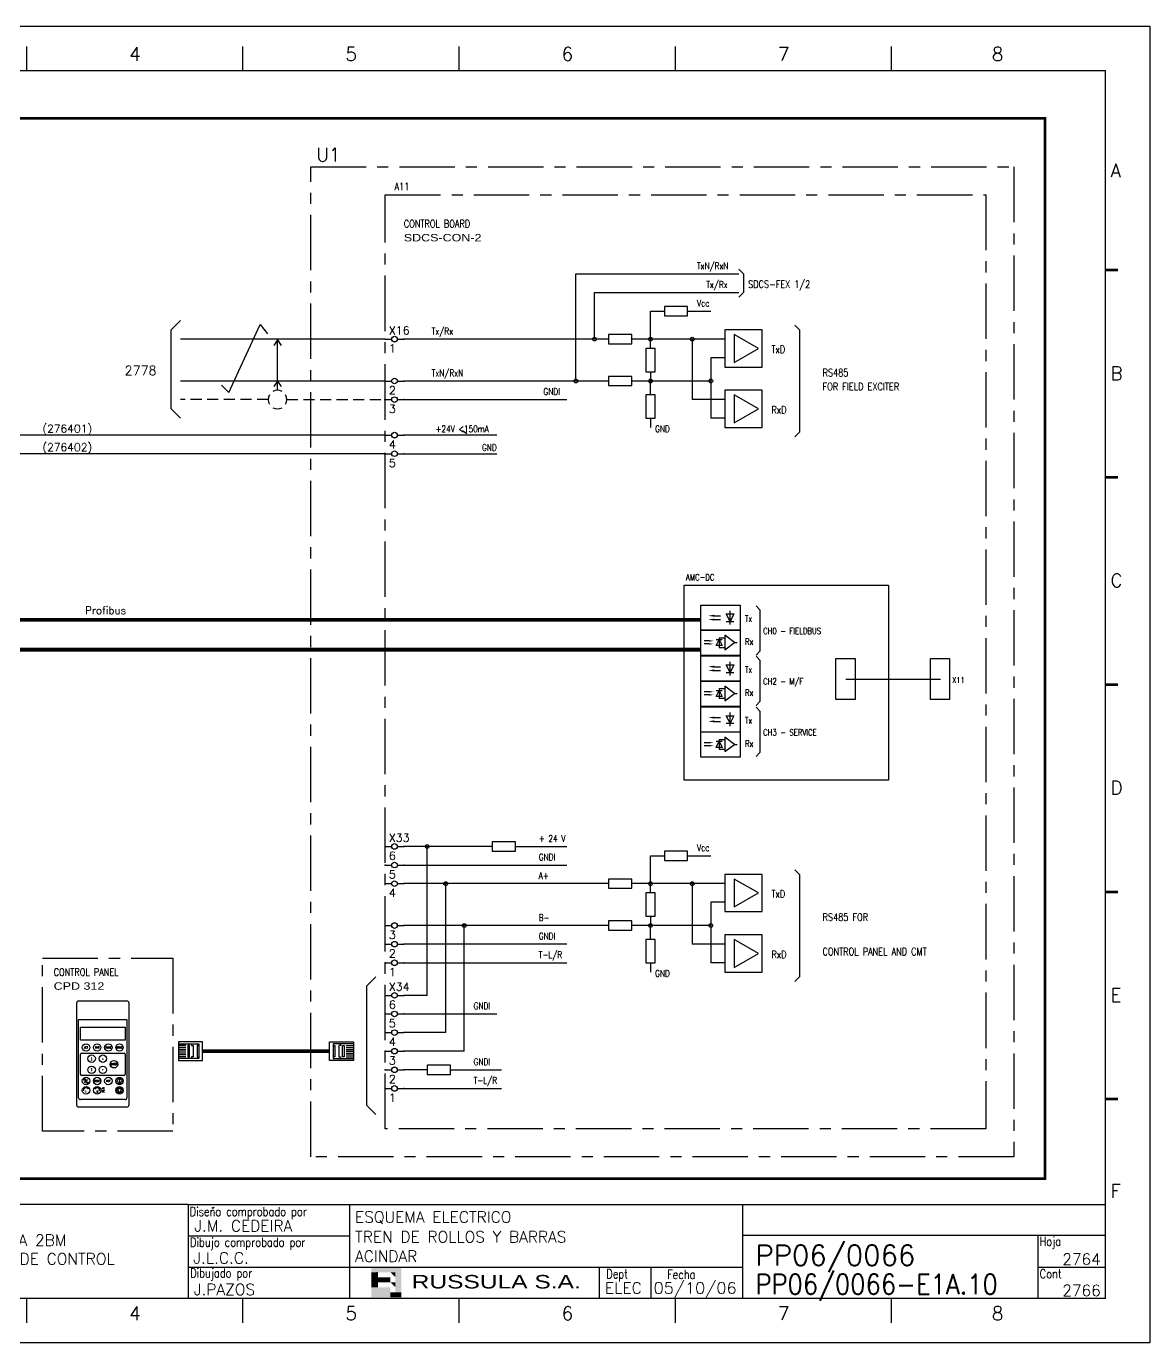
# Model space of a CAD drawing. Extents: x -25 to 1044, y -25744 to 292.
# Drawn here: x 704.6 to 958.1, y -21789.3 to -21492.3 of the extents above; entities that cross this region are included whole.
import ezdxf
from ezdxf.enums import TextEntityAlignment as Align

# ---------------------------------------------------------------- set-up
doc = ezdxf.new("R2010")
doc.units = 0
doc.header["$LTSCALE"] = 10
doc.header["$MEASUREMENT"] = 0
for name, pattern in [('CENTER', [2, 1.25, -0.25, 0.25, -0.25]), ('DASHDOT', [1, 0.5, -0.25, 0, -0.25]), ('HIDDEN', [0.375, 0.25, -0.125])]:
    doc.linetypes.add(name, pattern=pattern)
doc.layers.get('0').update_dxf_attribs({"linetype": 'CONTINUOUS'})
for name, color, linetype in [('1', 7, 'CONTINUOUS'), ('10', 5, 'CONTINUOUS'), ('102', 7, 'CONTINUOUS'), ('2', 7, 'CONTINUOUS'), ('25', 3, 'CONTINUOUS'), ('25PK', 4, 'CENTER'), ('35', 2, 'CONTINUOUS'), ('8', 1, 'CONTINUOUS'), ('9', 6, 'CONTINUOUS'), ('DIBUJO', 7, 'CONTINUOUS'), ('NODE', 7, 'CONTINUOUS')]:
    doc.layers.add(name, color=color, linetype=linetype)
doc.styles.add('ABBSTYLE', font='ROMANS.SHX', dxfattribs={"width": 0.8})
doc.styles.add('HELV', font='HELVBLD.SHX', dxfattribs={"width": 1.2})
doc.styles.add('HELVETICA', font='HELV.SHX')
doc.styles.add('LABEL', font='SIMPLEX', dxfattribs={"width": 0.8, "height": 4})
doc.styles.add('ROMANS', font='romans')
doc.styles.get("Standard").update_dxf_attribs({"font": 'simplex'})

# ---------------------------------------------------------------- blocks, each defined once
blk = doc.blocks.new('ACAD0257')
at = {"layer": '2'}
for p, q in [((215, 132), (215, 159.5)), ((215.5, 160), (228.5, 160)), ((229, 159.5), (229, 132)), ((215.5, 155), (228.5, 155)), ((215.5, 134), (215.5, 155)), ((216, 153), (228, 153)), ((216, 149.5), (216, 153)), ((228, 153), (228, 149.5)), ((228.5, 155), (228.5, 134)), ((228, 149.5), (216, 149.5)), ((216, 140.3), (216, 145.7)), ((216.3, 146), (227.7, 146)), ((228, 145.7), (228, 140.3)), ((227.7, 140), (216.3, 140)), ((217.8481351728414, 138.7939270103938), (216.9934306319097, 138.1294219295075)), ((226.5, 139.25), (225.75, 138.5)), ((225.75, 138.5), (226.5, 137.75)), ((227.25, 138.5), (226.5, 139.25)), ((226.5, 139), (226.5, 138)), ((226.5, 137.75), (227.25, 138.5)), ((225.8796362901317, 136.4071345249903), (226.5, 135.25)), ((227.1142087806116, 136.4071345249903), (225.8796362901317, 136.4071345249903)), ((226.5, 135.25), (227.1142087806116, 136.4071345249903)), ((228.5, 131.5), (215.5, 131.5)), ((228, 133.5), (216, 133.5))]:
    blk.add_line(p, q, dxfattribs=at)
for centre, radius in [((217.5, 147.5), 1), ((220.5, 147.5), 1), ((223.5, 147.5), 1), ((226.5, 147.5), 1), ((219, 144.5), 1), ((222, 144.5), 1), ((219, 141.5), 1), ((222, 141.5), 1), ((225, 143), 1), ((217.5, 138.5), 1), ((220.5, 138.5), 1), ((223.5, 138.5), 1), ((226.5, 138.5), 1), ((217.5, 136), 1), ((220.5, 136), 1), ((226.5, 136), 1), ((226.5, 136), 0.75)]:
    blk.add_circle(centre, radius, dxfattribs=at)
for centre, radius, start, end in [((215.5, 159.5), 0.5, 90, 180), ((228.5, 159.5), 0.5, 0, 90), ((216.3, 145.7), 0.3, 90, 180), ((227.7, 145.7), 0.3, 0, 90), ((216.3, 140.3), 0.3, 180, 270), ((227.7, 140.3), 0.3, 270, 0), ((217.5, 136), 0.6637186160513493, 25.19740898008553, 188.5605633170787), ((220.5, 136), 0.6637186160513493, 351.4394366829213, 154.8025910199183), ((215.5, 132), 0.5, 180, 270), ((216, 134), 0.5, 180, 270), ((228, 134), 0.5, 270, 0), ((228.5, 132), 0.5, 270, 0)]:
    blk.add_arc(centre, radius, start, end, dxfattribs=at)
for points in [[(218.75, 144.5), (219.25, 144.5), (219, 145)], [(218.75, 144), (219.25, 144), (219, 144.5)], [(218.75, 142), (219.25, 142), (219, 141.5)], [(218.75, 141.5), (219.25, 141.5), (219, 141)], [(221.75, 144.25), (222.25, 144.25), (222, 144.75)], [(221.75, 141.75), (222.25, 141.75), (222, 141.25)], [(218.09995874996, 136.2829321967632), (217.7477515216906, 136.4922686849768), (217.8674194223316, 136.6798568098615), (217.8687793788416, 136.6798568098615)], [(219.90004125004, 136.2829321967632), (220.2522484783094, 136.4922686849768), (220.1325805776684, 136.6798568098615), (220.1312206211584, 136.6798568098615)]]:
    blk.add_solid(points, dxfattribs=at)
at = {"layer": '2', "style": 'ROMANS', "width": 0.8}
for s, p in [('ACT', (217.5, 147.5)), ('PAR', (220.5, 147.5)), ('FUNC', (223.5, 147.5)), ('DRIVE', (226.5, 147.5)), ('ENTER', (225, 143)), ('RESET', (220.5, 138.5)), ('REF', (223.5, 138.5))]:
    blk.add_text(s, height=0.5, dxfattribs=at).set_placement(p, align=Align.MIDDLE)
for s, height, p in [('LOC', 0.3200000000000001, (216.8072958660545, 138.7277477816382)), ('REM', 0.3200000000000001, (217.3727561871242, 137.9260033188665)), ('I', 0.5, (217.4004331881744, 135.3764735608475)), ('0', 0.5, (220.3308449754872, 135.3629128811035)), ('AC', 0.5, (221.7417849646071, 136.2715211537371)), ('DC', 0.5, (221.7553514407412, 135.4849644769771))]:
    blk.add_text(s, height=height, dxfattribs=at).set_placement(p)
blk = doc.blocks.new('NOD', base_point=(237.5, 170))
at = {"layer": 'NODE'}
blk.add_point((237.5, 170), dxfattribs=at)
blk = doc.blocks.new('$$PLL21C')
for p, q in [((-2.5, 0), (-0.75, 0)), ((0.75, 0), (2.5, 0))]:
    blk.add_line(p, q)
at = {"layer": '2'}
blk.add_circle((0, 0), 0.75, dxfattribs=at)
for p in [(-2.5, 0), (2.5, 0)]:
    blk.add_blockref('NOD', p, dxfattribs=at)
at = {"layer": '8'}
blk.add_attdef('*A', (-1.5, -3.574999999999989), '', height=2.15, dxfattribs=at)
at = {"layer": '9'}
blk.add_attdef('ID', (-1.5, 1.25), '', height=2.15, dxfattribs=at)
blk = doc.blocks.new('AMP')
at = {"layer": '35'}
for p, q in [((0, 5), (0, -5)), ((10, 5), (0, 5)), ((10, -5), (10, 5)), ((0, -5), (10, -5))]:
    blk.add_line(p, q, dxfattribs=at)
blk.add_lwpolyline([(7.5, -3.75), (7.5, 3.75), (1.00480947161671, 0)], close=True, dxfattribs=at)
blk = doc.blocks.new('$030107')
at = {"layer": '102'}
for centre, start, end in [((0, 0), 150.0000000000002, 209.9999999999999), ((0, 0), 60.00000000000018, 119.9999999999999), ((0, 0), 330.0000000000002, 29.99999999999989), ((0, -2.842170943040401e-14), 240.0000000000001, 299.9999999999998)]:
    blk.add_arc(centre, 2.500000000000008, start, end, dxfattribs=at)
blk = doc.blocks.new('newcajec')
at = {"layer": '1'}
for p, q in [((179.4, 20.84999999999999), (0.1303441721052074, 20.84999999999999)), ((7, 20.84999999999999), (7, 0)), ((71, 20.84999999999999), (71, 0)), ((84, 20.84999999999999), (84, 0.08964143426294768)), ((99, 20.84999999999999), (99, 0)), ((215.2, 20.79999999999999), (215.2, 0)), ((184.6434108527132, 20.17582254554676), (184.806079472624, 20.01315011347727)), ((184.806079472624, 20.01315011347727), (185.1814685954953, 20.25090212957883)), ((10.6, 16.64), (0, 16.64)), ((10.6, 16.64), (99.00000000000001, 16.64)), ((10.6, 12.48), (0, 12.48)), ((10.6, 12.48), (99.00000000000001, 12.48)), ((179.4, 13.86666666), (215.2, 13.86666666)), ((368, 14.06084184883153), (368, 0)), ((10.6, 8.32), (0, 8.32)), ((10.6, 8.32), (99.00000000000001, 8.32)), ((179.4, 6.93333333), (267.6330803594942, 6.93333333)), ((267.6330803594942, 6.93333333), (302.5, 6.93333333)), ((270.6330803594942, 6.908826233307309), (270.6330803594942, 0)), ((282.0665401797471, 6.93333333), (282.0665401797471, 0)), ((368, 6.93333333), (383, 6.93333333)), ((10.6, 4.16), (0, 4.16)), ((10.6, 4.16), (99.00000000000001, 4.16))]:
    blk.add_line(p, q, dxfattribs=at)
for points in [[(47.50000000000003, 272.5, 0.3, 0.3, 0), (47.50000000000003, 277.9125820568927, 0.3, 0.3, 0)], [(95.50000000000003, 272.5, 0.3, 0.3, 0), (95.50000000000003, 277.9125820568927, 0.3, 0.3, 0)], [(143.5000000000001, 272.5, 0.3, 0.3, 0), (143.5000000000001, 277.9125820568927, 0.3, 0.3, 0)], [(191.5000000000001, 272.5, 0.3, 0.3, 0), (191.5000000000001, 277.9125820568927, 0.3, 0.3, 0)], [(239.5000000000001, 272.5, 0.3, 0.3, 0), (239.5000000000001, 277.9125820568927, 0.3, 0.3, 0)], [(287.5000000000001, 272.5, 0.3, 0.3, 0), (287.5000000000001, 277.9125820568927, 0.3, 0.3, 0)], [(335.5000000000001, 272.5, 0.3, 0.3, 0), (335.5000000000001, 277.9125820568927, 0.3, 0.3, 0)], [(-2.989059080962793, 228.2254404700672, 0.6, 0.6, 0), (-0.1817779831361044, 228.2254404700672, 0.6, 0.6, 0)], [(383.0109409190372, 228.2254404700672, 0.6, 0.6, 0), (385.8182220168639, 228.2254404700672, 0.6, 0.6, 0)], [(-2.989059080962793, 182.2254404700672, 0.6, 0.6, 0), (-0.1817779831361044, 182.2254404700672, 0.6, 0.6, 0)], [(383.0109409190372, 182.2254404700672, 0.6, 0.6, 0), (385.8182220168639, 182.2254404700672, 0.6, 0.6, 0)], [(-2.989059080962793, 136.2254404700672, 0.6, 0.6, 0), (-0.1817779831361044, 136.2254404700672, 0.6, 0.6, 0)], [(383.0109409190372, 136.2254404700672, 0.6, 0.6, 0), (385.8182220168639, 136.2254404700672, 0.6, 0.6, 0)], [(-2.989059080962793, 90.2254404700672, 0.6, 0.6, 0), (-0.1817779831361044, 90.2254404700672, 0.6, 0.6, 0)], [(383.0109409190372, 90.2254404700672, 0.6, 0.6, 0), (385.8182220168639, 90.2254404700672, 0.6, 0.6, 0)], [(-2.989059080962793, 44.22544047006719, 0.6, 0.6, 0), (-0.1817779831361044, 44.22544047006719, 0.6, 0.6, 0)], [(383.0109409190372, 44.22544047006719, 0.6, 0.6, 0), (385.8182220168639, 44.22544047006719, 0.6, 0.6, 0)], [(383, 20.79999999999999, 0.3, 0.3, 0), (179.4, 20.79999999999999, 0.3, 0.3, 0), (179.4, 0, 0.3, 0.3, 0)], [(302.5, 20.79999999999999, 0.3, 0.3, 0), (302.5, 0, 0.3, 0.3, 0)], [(302.5, 14, 0.3, 0.3, 0), (383, 14, 0.3, 0.3, 0)], [(47.50000000000004, -5.50000000000002, 0.3, 0.3, 0), (47.50000000000004, -0.08741794310727435, 0.3, 0.3, 0)], [(95.50000000000003, -5.50000000000002, 0.3, 0.3, 0), (95.50000000000003, -0.08741794310727435, 0.3, 0.3, 0)], [(143.5000000000001, -5.50000000000002, 0.3, 0.3, 0), (143.5000000000001, -0.08741794310727435, 0.3, 0.3, 0)], [(191.5000000000001, -5.50000000000002, 0.3, 0.3, 0), (191.5000000000001, -0.08741794310727435, 0.3, 0.3, 0)], [(239.5000000000001, -5.50000000000002, 0.3, 0.3, 0), (239.5000000000001, -0.08741794310727435, 0.3, 0.3, 0)], [(287.5000000000001, -5.50000000000002, 0.3, 0.3, 0), (287.5000000000001, -0.08741794310727435, 0.3, 0.3, 0)], [(335.5000000000001, -5.50000000000002, 0.3, 0.3, 0), (335.5000000000001, -0.08741794310727435, 0.3, 0.3, 0)]]:
    blk.add_lwpolyline(points, format="xyseb", dxfattribs=at)
at = {"layer": '1', "const_width": 0.3}
blk.add_lwpolyline([(0, 0), (0, 272.5), (383, 272.5), (383, 0)], close=True, dxfattribs=at)
at = {"layer": '2', "color": 14}
for p, q in [((221.418090625, 4.694274193107214), (221.418090625, 5.808488255607214)), ((221.418090625, 2.465846068107213), (221.418090625, 3.580060130607212))]:
    blk.add_line(p, q, dxfattribs=at)
for points in [[(220.05064609375, 5.808488255607214), (220.05064609375, 6.922702318107211), (226.73593046875, 5.808488255607214), (226.73593046875, 6.922702318107211)], [(221.418090625, 2.465846068107213), (220.05064609375, 2.465846068107213), (221.418090625, 5.808488255607214), (220.05064609375, 5.808488255607214)], [(221.418090625, 4.694274193107214), (224.254271875, 4.694274193107214), (221.418090625, 3.580060130607212), (224.254271875, 3.580060130607212)], [(224.254271875, 5.808488255607214), (225.3684859375, 5.808488255607214), (225.3684859375, 4.694274193107214)], [(224.254271875, 3.580060130607212), (225.3684859375, 3.580060130607212), (225.3684859375, 2.465846068107213)], [(225.3684859375, 5.808488255607214), (226.73593046875, 5.808488255607214), (225.3684859375, 1.351632005607213), (226.73593046875, 1.351632005607213)], [(224.254271875, 0.2374179431072125), (224.254271875, 2.465846068107213), (220.05064609375, 0.2374179431072125), (220.05064609375, 2.465846068107213)], [(226.73593046875, 1.351632005607213), (226.73593046875, 0.2374179431072125), (224.254271875, 1.351632005607213), (224.254271875, 0.2374179431072125)]]:
    blk.add_solid(points, dxfattribs=at)
at = {"layer": '1', "style": 'ROMANS'}
for s, p in [('1', (22.29321663019694, 274.6822757111598)), ('2', (70.29321663019694, 274.6822757111598)), ('3', (118.2932166301969, 274.6822757111598)), ('4', (166.2932166301969, 274.6822757111598)), ('5', (214.2932166301969, 274.6822757111598)), ('6', (262.293216630197, 274.6822757111598)), ('7', (310.293216630197, 274.6822757111598)), ('8', (357.793216630197, 274.6822757111598)), ('A', (-4.369531937893967, 248.8361050328228)), ('A', (384.130468062106, 248.8361050328228)), ('B', (-4.369531937893967, 203.8361050328228)), ('B', (384.130468062106, 203.8361050328228)), ('C', (-4.369531937893967, 157.8361050328228)), ('C', (384.130468062106, 157.8361050328228)), ('D', (-4.369531937893967, 111.8361050328228)), ('D', (384.130468062106, 111.8361050328228)), ('E', (-4.369531937893967, 65.8361050328228)), ('E', (384.130468062106, 65.8361050328228)), ('F', (-4.369531937893967, 22.33610503282279)), ('F', (384.130468062106, 22.33610503282279)), ('1', (22.29321663019694, -4.817724288840244)), ('2', (70.29321663019694, -4.817724288840244)), ('3', (118.2932166301969, -4.817724288840244)), ('4', (166.2932166301969, -4.817724288840244)), ('5', (214.2932166301969, -4.817724288840244)), ('6', (262.293216630197, -4.817724288840244)), ('7', (310.293216630197, -4.817724288840244)), ('8', (357.793216630197, -4.817724288840244))]:
    blk.add_text(s, height=3, dxfattribs=at).set_placement(p)
at = {"layer": '1', "style": 'LABEL', "width": 0.8}
for s, p in [('Diseno comprobado por', (179.7314614292997, 18.27223571085374)), ('Dibujo comprobado por', (179.8050291925395, 11.4678814488418)), ('Hoja', (368.3783582875667, 11.66394739740196)), ('Dibujado por', (179.8266890074166, 4.640500723763907)), ('Fecha', (285.7145387337263, 4.296982269486556)), ('Cont', (368.4287365512884, 4.459855685207977)), ('No', (2.226666121281127, 1.047317943107212)), ('Revision', (7.999999999999986, 1.047317943107211))]:
    blk.add_text(s, height=2, dxfattribs=at).set_placement(p)
for s, p in [('Dept', (274.6061509242405, 4.441269529660175)), ('Elaborado', (77.5, 1.047317943107211)), ('Fecha', (91.5, 1.047317943107211))]:
    blk.add_text(s, height=2, dxfattribs=at).set_placement(p, align=Align.CENTER)
at = {"layer": '10', "style": 'ROMANS'}
for tag, p in [('REV41', (3.5, 18.74499999999998)), ('REV43', (77.69972273858866, 18.74499999999998)), ('REV31', (3.5, 14.58499999999999)), ('REV33', (77.69972273858866, 14.58499999999999)), ('REV21', (3.5, 10.42499999999999)), ('REV23', (77.69972273858866, 10.42499999999999)), ('REV11', (3.5, 6.265000000000002)), ('REV13', (77.69972273858866, 6.265000000000002))]:
    blk.add_attdef(tag, text='', height=2.5, dxfattribs=at).set_placement(p, align=Align.MIDDLE)
for tag, p, height in [('REV42', (7.999999999999986, 17.49499999999998), 2.5), ('SHEETNAME1', (100.5, 15.82514432423481), 2.5), ('DOCUMENTTYPE', (216.431556680333, 16.80300784715599), 2.5), ('NOTA', (305.324267012746, 15.80181941457773), 3), ('REV32', (7.999999999999986, 13.33499999999999), 2.5), ('DESIGNCHECK', (180.7368689439597, 14.83229733012664), 2.5), ('OBJECT', (216.431556680333, 12.40274635088354), 2.5), ('SHEETNAME2', (100.5, 11.66514432423481), 2.5), ('ORDER', (305.324267012746, 7.301819414577723), 4.5), ('REV22', (7.999999999999986, 9.174999999999999), 2.5), ('SHEETNAME3', (100.5, 7.505144324234807), 2.5), ('DRAWINGCHECK', (180.5313437479052, 7.714149530439984), 2.5), ('CUSTOMER', (216.431556680333, 8.084891464683468), 2.5), ('REV12', (7.999999999999986, 5.015000000000002), 2.5), ('SHEETNAME4', (100.5, 3.345144324234811), 2.5), ('USER', (180.634361454448, 0.7089454855303376), 2.5), ('DEPARTMENT', (271.9308878022507, 1.045088830057653), 2.5), ('DOCUMENT_ID', (305.324267012746, 0.9341589120460885), 4.4)]:
    blk.add_attdef(tag, p, '', height=height, dxfattribs=at)
for tag, width, p, p2 in [('REV44', 1.221199022953692, (84.52509332113708, 17.49499999999998), (98.48165358346499, 17.49499999999998)), ('REV34', 1.221199022953692, (84.52509332113708, 13.33499999999998), (98.48165358346499, 13.33499999999998)), ('REV24', 1.221199022953692, (84.52509332113708, 9.174999999999988), (98.48165358346499, 9.174999999999988)), ('REV14', 1.221199022953692, (84.52509332113708, 5.014999999999999), (98.48165358346499, 5.014999999999999)), ('CREATED2', 7.039914616041486, (282.7069601254168, 1.045088830057653), (301.1448317388588, 1.045088830057653))]:
    blk.add_attdef(tag, text='', height=2.5, dxfattribs=dict(at, width=width)).set_placement(p, p2, align=Align.FIT)
for tag, p in [('SHEET', (382, 7.433333330000005)), ('NEXTSHEET', (382, 0.5000000000000018))]:
    blk.add_attdef(tag, text='', height=2.5, dxfattribs=at).set_placement(p, align=Align.RIGHT)
at = {"layer": 'DIBUJO', "color": 14, "style": 'HELVETICA', "width": 1.3}
blk.add_text('RUSSULA S.A.', height=3, dxfattribs=at).set_placement((229, 2.191446348186597))

msp = doc.modelspace()

# ---------------------------------------------------------------- linework, layer by layer
for p, q in [((785.3903041779715, -21584.5331764261), (688.3711718144061, -21584.5331764261)), ((785.3903041779715, -21588.73346926245), (688.3711718144061, -21588.73346926245)), ((889.5317318944101, -21639.63358055708), (910.8894194842053, -21639.63358055708))]:
    msp.add_line(p, q)
for points in [[(853.0890846277706, -21618.36867566412), (899.1779403255827, -21618.36867566412), (899.1779403255827, -21662.42283438347), (853.0890846277706, -21662.42283438347)], [(887.3232810001763, -21634.95116813841), (891.6483865387623, -21634.95116813841), (891.6483865387623, -21644.21533247555), (887.3232810001763, -21644.21533247555)], [(908.6398721047187, -21634.95116813841), (912.9649776433048, -21634.95116813841), (912.9649776433048, -21644.21533247555), (908.6398721047187, -21644.21533247555)]]:
    msp.add_lwpolyline(points, close=True)
for points in [[(850.5142091828507, -21626.23016457182, 0.8400585672705504, 0.8400585672705504, 0), (698.3128465722259, -21626.23016457182, 0.8400585672705504, 0.8400585672705504, 0)], [(856.8146484373798, -21626.23016457182, 0.8400585672705504, 0.8400585672705504, 0), (850.5142091828507, -21626.23016457182, 0.8400585672705504, 0.8400585672705504, 0)], [(850.5142091828507, -21632.95063310999, 0.8400585672705504, 0.8400585672705504, 0), (698.3128465722259, -21632.95063310999, 0.8400585672705504, 0.8400585672705504, 0)], [(856.8146484373798, -21632.95063310999, 0.8400585672705504, 0.8400585672705504, 0), (850.5142091828507, -21632.95063310999, 0.8400585672705504, 0.8400585672705504, 0)]]:
    msp.add_lwpolyline(points, format="xyseb")
at = {"layer": '2', "color": 7}
for p, q in [((737.2969512017326, -21560.77967204029), (739.3970976199089, -21558.67952562212)), ((737.2969512017326, -21560.77967204029), (739.3970976199089, -21558.67952562212)), ((737.2969512017326, -21578.6309146697), (737.2969512017326, -21560.77967204029)), ((750.3228450362426, -21574.94023889037), (757.3737550846586, -21559.58488962148)), ((757.3737550846586, -21559.58488962148), (759.0538722191997, -21561.68503603966)), ((785.6003188197892, -21562.87981845847), (739.3970976199089, -21562.87981845847)), ((761.2879232673537, -21563.03689624565), (760.4478647000831, -21564.29698409656)), ((761.2879232673537, -21574.43062183335), (761.2879232673537, -21563.03689624565)), ((761.2879232673537, -21563.03689624565), (762.1279818346242, -21564.29698409656)), ((785.6003188197892, -21572.33047541518), (739.3970976199089, -21572.33047541518)), ((748.6427279017013, -21573.26012175583), (750.3228450362424, -21574.94023889037)), ((761.2879232673537, -21572.33047541518), (760.4478647000831, -21573.59056326608)), ((761.2879232673537, -21572.33047541518), (762.1279818346242, -21573.59056326608)), ((739.3970976199089, -21580.73106108788), (737.2969512017326, -21578.6309146697)), ((803.0592694958699, -21583.49967706493), (804.0154751628971, -21584.16459971244)), ((856.8146484373798, -21622.86993030274), (865.7402707146294, -21622.86993030274)), ((856.8146484373798, -21628.58232856018), (856.8146484373798, -21622.86993030274)), ((865.7402707146294, -21622.86993030274), (865.7402707146294, -21628.58232856018)), ((856.8146484373798, -21634.25550334165), (856.8146484373798, -21628.54310508422)), ((856.8146484373798, -21628.54310508422), (865.7402707146294, -21628.54310508422)), ((865.7402707146294, -21628.58232856018), (856.8146484373798, -21628.58232856018)), ((865.7402707146294, -21628.54310508422), (865.7402707146294, -21634.25550334165)), ((865.7402707146294, -21634.25550334165), (856.8146484373798, -21634.25550334165)), ((856.8146484373798, -21634.35559522257), (865.7402707146294, -21634.35559522257)), ((856.8146484373798, -21640.06799348001), (856.8146484373798, -21634.35559522257)), ((865.7402707146294, -21634.35559522257), (865.7402707146294, -21640.06799348001)), ((856.8146484373798, -21645.74116826148), (856.8146484373798, -21640.02877000404)), ((856.8146484373798, -21640.02877000404), (865.7402707146294, -21640.02877000404)), ((865.7402707146294, -21640.06799348001), (856.8146484373798, -21640.06799348001)), ((865.7402707146294, -21640.02877000404), (865.7402707146294, -21645.74116826148)), ((865.7402707146294, -21645.74116826148), (856.8146484373798, -21645.74116826148)), ((856.8146484373798, -21651.55365839984), (856.8146484373798, -21645.8412601424)), ((856.8146484373798, -21645.8412601424), (865.7402707146294, -21645.8412601424)), ((865.7402707146294, -21645.8412601424), (865.7402707146294, -21651.55365839984)), ((856.8146484373798, -21651.51443492387), (865.7402707146294, -21651.51443492387)), ((856.8146484373798, -21657.22683318131), (856.8146484373798, -21651.51443492387)), ((865.7402707146294, -21651.55365839984), (856.8146484373798, -21651.55365839984)), ((865.7402707146294, -21651.51443492387), (865.7402707146294, -21657.22683318131)), ((865.7402707146294, -21657.22683318131), (856.8146484373798, -21657.22683318131)), ((783.5001724016128, -21706.74178179121), (781.4000259834364, -21708.84192820939)), ((781.4000259834364, -21708.84192820939), (781.4000259834364, -21735.74628636592)), ((744.3918890839196, -21721.44280671845), (738.9315083966611, -21721.44280671845)), ((738.9315083966611, -21721.44280671845), (738.9315083966611, -21725.6430995548)), ((738.9315083966611, -21721.86283600208), (743.5518305166491, -21721.86283600208)), ((740.6116255312022, -21722.28286528572), (738.9315083966611, -21722.28286528572)), ((741.0316548148375, -21722.28286528572), (741.0316548148375, -21724.80304098753)), ((741.4516840984727, -21722.28286528572), (741.0316548148375, -21722.28286528572)), ((741.4516840984727, -21724.80304098753), (741.4516840984727, -21722.28286528572)), ((741.871713382108, -21721.86283600208), (741.871713382108, -21722.28286528572)), ((741.871713382108, -21722.28286528572), (742.2917426657433, -21722.28286528572)), ((742.2917426657433, -21722.28286528572), (742.2917426657433, -21724.80304098753)), ((743.1318012330138, -21722.28286528572), (743.1318012330138, -21724.80304098753)), ((743.5518305166491, -21722.28286528572), (743.1318012330138, -21722.28286528572)), ((743.5518305166491, -21721.86283600208), (743.5518305166491, -21725.22307027116)), ((744.3918890839196, -21725.6430995548), (744.3918890839196, -21721.44280671845)), ((772.999440310731, -21725.6430995548), (772.999440310731, -21721.44280671845)), ((772.999440310731, -21721.44280671845), (778.4598209979895, -21721.44280671845)), ((773.8394988780015, -21721.86283600208), (773.8394988780015, -21725.22307027116)), ((778.4598209979895, -21721.86283600208), (773.8394988780015, -21721.86283600208)), ((773.8394988780015, -21722.28286528572), (774.2595281616367, -21722.28286528572)), ((774.2595281616367, -21722.28286528572), (774.2595281616367, -21724.80304098753)), ((775.0995867289073, -21722.28286528572), (775.0995867289073, -21724.80304098753)), ((775.5196160125425, -21722.28286528572), (775.0995867289073, -21722.28286528572)), ((775.5196160125425, -21721.86283600208), (775.5196160125425, -21722.28286528572)), ((775.9396452961778, -21724.80304098753), (775.9396452961778, -21722.28286528572)), ((775.9396452961778, -21722.28286528572), (776.3596745798131, -21722.28286528572)), ((776.3596745798131, -21722.28286528572), (776.3596745798131, -21724.80304098753)), ((776.7797038634484, -21722.28286528572), (778.4598209979895, -21722.28286528572)), ((778.4598209979895, -21721.44280671845), (778.4598209979895, -21725.6430995548)), ((740.6116255312022, -21722.70289456935), (738.9315083966611, -21722.70289456935)), ((740.6116255312022, -21723.12292385299), (738.9315083966611, -21723.12292385299)), ((740.6116255312022, -21723.54295313662), (738.9315083966611, -21723.54295313662)), ((740.6116255312022, -21723.96298242026), (738.9315083966611, -21723.96298242026)), ((740.6116255312022, -21724.3830117039), (738.9315083966611, -21724.3830117039)), ((740.6116255312022, -21724.80304098753), (738.9315083966611, -21724.80304098753)), ((743.5518305166491, -21725.22307027116), (738.9315083966611, -21725.22307027116)), ((741.0316548148375, -21724.80304098753), (741.4516840984727, -21724.80304098753)), ((741.871713382108, -21724.80304098753), (741.871713382108, -21725.22307027116)), ((742.2917426657433, -21724.80304098753), (741.871713382108, -21724.80304098753)), ((743.1318012330138, -21724.80304098753), (743.5518305166491, -21724.80304098753)), ((744.3918890839196, -21723.54295313662), (772.999440310731, -21723.54295313662)), ((774.2595281616367, -21724.80304098753), (773.8394988780015, -21724.80304098753)), ((773.8394988780015, -21725.22307027116), (778.4598209979895, -21725.22307027116)), ((775.0995867289073, -21724.80304098753), (775.5196160125425, -21724.80304098753)), ((775.5196160125425, -21724.80304098753), (775.5196160125425, -21725.22307027116)), ((776.3596745798131, -21724.80304098753), (775.9396452961778, -21724.80304098753)), ((776.7797038634484, -21722.70289456935), (778.4598209979895, -21722.70289456935)), ((776.7797038634484, -21723.12292385299), (778.4598209979895, -21723.12292385299)), ((776.7797038634484, -21723.54295313662), (778.4598209979895, -21723.54295313662)), ((776.7797038634484, -21723.96298242026), (778.4598209979895, -21723.96298242026)), ((776.7797038634484, -21724.3830117039), (778.4598209979895, -21724.3830117039)), ((776.7797038634484, -21724.80304098753), (778.4598209979895, -21724.80304098753)), ((738.9315083966611, -21725.6430995548), (744.3918890839196, -21725.6430995548)), ((778.4598209979895, -21725.6430995548), (772.999440310731, -21725.6430995548)), ((781.4000259834364, -21735.74628636592), (783.5001724016128, -21737.8464327841))]:
    msp.add_line(p, q, dxfattribs=at)
at = {"layer": '2', "color": 7, "linetype": 'HIDDEN'}
for p, q in [((759.1877768491772, -21576.53076825153), (739.3970976199089, -21576.53076825153)), ((763.38806968553, -21576.53076825153), (785.6003188197892, -21576.53076825153))]:
    msp.add_line(p, q, dxfattribs=at)
at = {"layer": '2', "color": 3, "linetype": 'DASHDOT', "const_width": 0.5880409970893853}
msp.add_lwpolyline([(643.1030544476348, -21513.03624183975), (934.4990244570314, -21513.03624183975), (934.4990244570314, -21752.30506526774), (643.1030544476348, -21752.30506526774), (643.1030544476348, -21513.03624183975)], dxfattribs=at)
at = {"layer": '2', "color": 7}
msp.add_lwpolyline([(744.3918890839196, -21723.54295313662, 0.8400585672705504, 0.8400585672705504, 0), (772.999440310731, -21723.54295313662, 0.8400585672705504, 0.8400585672705504, 0)], format="xyseb", dxfattribs=at)
at = {"layer": '25'}
for p, q in [((866.4559559195797, -21548.17879160615), (865.4058827104915, -21547.12871839706)), ((866.4559559195797, -21548.17879160615), (866.4559559195797, -21552.3790844425)), ((866.4559559195797, -21552.3790844425), (865.4058827104915, -21553.42915765159)), ((879.0568344286379, -21560.7796701152), (878.0067612195497, -21559.72959690612)), ((879.0568344286379, -21560.7796701152), (879.0568344286379, -21583.88128071514)), ((879.0568344286379, -21583.88128071514), (878.0067612195497, -21584.93135392423)), ((870.1746305910809, -21623.92540112156), (869.282068363356, -21623.03283889384)), ((870.1746305910809, -21623.92540112156), (870.1746305910809, -21633.29054877656)), ((870.1746305910809, -21633.29054877656), (869.282068363356, -21634.18311100428)), ((870.1746305910809, -21635.29886067407), (869.282068363356, -21634.40629844635)), ((870.1746305910809, -21635.29886067407), (870.1746305910809, -21644.66400832907)), ((870.1746305910809, -21644.66400832907), (869.282068363356, -21645.55657055679)), ((870.1746305910809, -21646.81628743068), (869.282068363356, -21645.92372520295)), ((870.1746305910809, -21646.81628743068), (870.1746305910809, -21656.18143508567)), ((870.1746305910809, -21656.18143508567), (869.282068363356, -21657.0739973134)), ((879.0568344286379, -21683.64017119127), (878.0067612195497, -21682.59009798219)), ((879.0568344286379, -21683.64017119127), (879.0568344286379, -21706.74178179121)), ((879.0568344286379, -21706.74178179121), (878.0067612195497, -21707.7918550003))]:
    msp.add_line(p, q, dxfattribs=at)
at = {"layer": '25PK'}
for p, q in [((768.7991474743782, -21747.35544275979), (768.7991474743782, -21524.02710779712)), ((768.7991474743782, -21524.02710779712), (927.4535416967649, -21524.02710779712)), ((927.4535416967649, -21524.02710779712), (927.4535416967649, -21747.35544275979)), ((785.6003188197892, -21741.05500350527), (785.6003188197892, -21530.32754705165)), ((785.6003188197892, -21530.32754705165), (921.1531024422358, -21530.32754705165)), ((921.1531024422358, -21530.32754705165), (921.1531024422358, -21741.05500350527)), ((708.269370691286, -21741.60421233294), (708.269370691286, -21702.54148895486)), ((708.269370691286, -21702.54148895486), (737.6714205457553, -21702.54148895486)), ((737.6714205457553, -21702.54148895486), (737.6714205457553, -21741.60421233294)), ((737.6714205457553, -21741.60421233294), (708.269370691286, -21741.60421233294)), ((921.1531024422358, -21741.05500350527), (785.6003188197892, -21741.05500350527)), ((927.4535416967649, -21747.35544275979), (768.7991474743782, -21747.35544275979))]:
    msp.add_line(p, q, dxfattribs=at)
at = {"layer": '35'}
for p, q in [((828.6533203924049, -21572.33047541518), (828.6533203924049, -21548.17879160615)), ((828.6533203924049, -21548.17879160615), (865.4058827104915, -21548.17879160615)), ((832.8536132287576, -21552.3790844425), (865.4058827104915, -21552.3790844425)), ((832.8536132287576, -21562.87981653338), (832.8536132287576, -21552.3790844425)), ((845.4544917378158, -21562.87981653338), (845.4544917378158, -21556.57937727885)), ((845.4544917378158, -21556.57937727885), (848.6047113650804, -21556.57937727885)), ((853.8550774105214, -21556.57937727885), (859.1054434559624, -21556.57937727885)), ((836.0038328560222, -21562.87981653338), (789.6220629781694, -21562.87981653338)), ((862.1962356730036, -21562.87981653338), (841.2541989014632, -21562.87981653338)), ((845.4544917378158, -21564.97996295156), (845.4544917378158, -21562.87981653338)), ((854.9051506196096, -21562.87981653338), (854.9051506196096, -21576.53076825153)), ((859.1054434559624, -21567.08010936973), (859.1054434559624, -21580.73106108788)), ((862.1962356730036, -21567.08010936973), (859.1054434559624, -21567.08010936973)), ((845.4544917378158, -21570.230328997), (845.4544917378158, -21572.33047541518)), ((836.0038328560222, -21572.33047541518), (789.8006116561419, -21572.33047541518)), ((859.0460160457391, -21572.33047541518), (841.2541989014632, -21572.33047541518)), ((845.4544917378158, -21575.48069504244), (845.4544917378158, -21572.33047541518)), ((785.3903041779715, -21576.53076825153), (785.6003188197892, -21576.53076825153)), ((789.8006116561419, -21576.53076825153), (826.5531739742285, -21576.53076825153)), ((862.1962356730036, -21576.53076825153), (854.9051506196096, -21576.53076825153)), ((845.4544917378158, -21580.73106108788), (845.4544917378158, -21582.83120750606)), ((862.1962356730036, -21580.73106108788), (859.1054434559624, -21580.73106108788)), ((785.6003188197892, -21584.5331764261), (785.3903041779715, -21584.5331764261)), ((810.8020758379057, -21584.5331764261), (789.8006116561419, -21584.5331764261)), ((785.3903041779715, -21588.73346926245), (785.6003188197892, -21588.73346926245)), ((789.8006116561419, -21588.73346926245), (810.8020758379057, -21588.73346926245)), ((863.4196089225445, -21627.26847696097), (863.4196089225445, -21624.18378190195)), ((859.8636410072883, -21625.29769956215), (861.2346165890739, -21625.29769956215)), ((859.8636410072883, -21626.15455930077), (861.2346165890739, -21626.15455930077)), ((863.4196089225445, -21626.58298917007), (862.5627491839285, -21624.86926969284)), ((862.5627491839285, -21624.86926969284), (864.2764686611606, -21624.86926969284)), ((862.5627491839285, -21626.58298917007), (864.2764686611606, -21626.58298917007)), ((864.2764686611606, -21624.86926969284), (863.4196089225445, -21626.58298917007)), ((860.9561371740236, -21630.2425435658), (860.9561371740236, -21632.43610449666)), ((860.9561371740236, -21630.2425435658), (862.2599008943629, -21630.2425435658)), ((864.4534618252196, -21631.33932403123), (862.2599008943629, -21629.69415333309)), ((862.2599008943629, -21629.69415333309), (862.2599008943629, -21632.98449472938)), ((858.6486830780436, -21630.97087434363), (857.551902612615, -21630.97087434363)), ((858.6486830780436, -21631.65636213452), (857.551902612615, -21631.65636213452)), ((860.2706493831308, -21632.02481182212), (860.9561371740236, -21630.65383624034)), ((860.2706493831308, -21630.65383624034), (861.6416249649164, -21630.65383624034)), ((861.6416249649164, -21632.02481182212), (860.2706493831308, -21632.02481182212)), ((860.9561371740236, -21630.65383624034), (861.6416249649164, -21632.02481182212)), ((860.9561371740236, -21632.43610449666), (862.2599008943629, -21632.43610449666)), ((862.2599008943629, -21632.98449472938), (864.4534618252196, -21631.33932403123)), ((864.4534618252196, -21631.33932403123), (865.0018520579339, -21631.33932403123)), ((863.4196089225445, -21638.0686540899), (862.5627491839285, -21636.35493461267)), ((862.5627491839285, -21636.35493461267), (864.2764686611606, -21636.35493461267)), ((863.4196089225445, -21638.7541418808), (863.4196089225445, -21635.66944682178)), ((864.2764686611606, -21636.35493461267), (863.4196089225445, -21638.0686540899)), ((859.8636410072883, -21636.78336448198), (861.2346165890739, -21636.78336448198)), ((859.8636410072883, -21637.6402242206), (861.2346165890739, -21637.6402242206)), ((862.5627491839285, -21638.0686540899), (864.2764686611606, -21638.0686540899)), ((860.2706493831308, -21643.51047674195), (860.9561371740236, -21642.13950116017)), ((860.2706493831308, -21642.13950116017), (861.6416249649164, -21642.13950116017)), ((860.9561371740236, -21641.72820848563), (860.9561371740236, -21643.92176941649)), ((860.9561371740236, -21641.72820848563), (862.2599008943629, -21641.72820848563)), ((860.9561371740236, -21642.13950116017), (861.6416249649164, -21643.51047674195)), ((864.4534618252196, -21642.82498895106), (862.2599008943629, -21641.17981825292)), ((862.2599008943629, -21641.17981825292), (862.2599008943629, -21644.4701596492)), ((858.6486830780436, -21642.45653926345), (857.551902612615, -21642.45653926345)), ((858.6486830780436, -21643.14202705435), (857.551902612615, -21643.14202705435)), ((861.6416249649164, -21643.51047674195), (860.2706493831308, -21643.51047674195)), ((860.9561371740236, -21643.92176941649), (862.2599008943629, -21643.92176941649)), ((862.2599008943629, -21644.4701596492), (864.4534618252196, -21642.82498895106)), ((864.4534618252196, -21642.82498895106), (865.0018520579339, -21642.82498895106)), ((859.8636410072883, -21648.26902940181), (861.2346165890739, -21648.26902940181)), ((862.5627491839285, -21647.8405995325), (864.2764686611606, -21647.8405995325)), ((863.4196089225445, -21649.55431900973), (862.5627491839285, -21647.8405995325)), ((863.4196089225445, -21650.23980680063), (863.4196089225445, -21647.15511174161)), ((864.2764686611606, -21647.8405995325), (863.4196089225445, -21649.55431900973)), ((859.8636410072883, -21649.12588914042), (861.2346165890739, -21649.12588914042)), ((862.5627491839285, -21649.55431900973), (864.2764686611606, -21649.55431900973)), ((858.6486830780436, -21653.94220418328), (857.551902612615, -21653.94220418328)), ((860.2706493831308, -21654.99614166178), (860.9561371740236, -21653.62516607999)), ((860.2706493831308, -21653.62516607999), (861.6416249649164, -21653.62516607999)), ((860.9561371740236, -21653.21387340546), (860.9561371740236, -21655.40743433631)), ((860.9561371740236, -21653.21387340546), (862.2599008943629, -21653.21387340546)), ((860.9561371740236, -21653.62516607999), (861.6416249649164, -21654.99614166178)), ((864.4534618252196, -21654.31065387089), (862.2599008943629, -21652.66548317275)), ((862.2599008943629, -21652.66548317275), (862.2599008943629, -21655.95582456903)), ((858.6486830780436, -21654.62769197418), (857.551902612615, -21654.62769197418)), ((861.6416249649164, -21654.99614166178), (860.2706493831308, -21654.99614166178)), ((860.9561371740236, -21655.40743433631), (862.2599008943629, -21655.40743433631)), ((862.2599008943629, -21655.95582456903), (864.4534618252196, -21654.31065387089)), ((864.4534618252196, -21654.31065387089), (865.0018520579339, -21654.31065387089)), ((809.7520026288175, -21677.33973193674), (789.8006116561419, -21677.33973193674)), ((795.0509777015828, -21710.94207462756), (795.0509777015828, -21677.33973193674)), ((815.0023686742584, -21677.33973193674), (826.5531739742285, -21677.33973193674)), ((845.4544917378158, -21685.74031760945), (845.4544917378158, -21679.43987835492)), ((845.4544917378158, -21679.43987835492), (848.6047113650804, -21679.43987835492)), ((853.8550774105214, -21679.43987835492), (859.1054434559624, -21679.43987835492)), ((789.8006116561419, -21681.5400247731), (826.5531739742285, -21681.5400247731)), ((836.0038328560222, -21685.74031760945), (789.8006116561419, -21685.74031760945)), ((799.2512705379356, -21719.34266030027), (799.2512705379356, -21685.74031760945)), ((862.1962356730036, -21685.74031760945), (841.2541989014632, -21685.74031760945)), ((845.4544917378158, -21687.84046402763), (845.4544917378158, -21685.74031760945)), ((854.9051506196096, -21685.74031760945), (854.9051506196096, -21699.3912693276)), ((859.1054434559624, -21689.9406104458), (859.1054434559624, -21703.59156216395)), ((862.1962356730036, -21689.9406104458), (859.1054434559624, -21689.9406104458)), ((836.0038328560222, -21695.19097649124), (789.8006116561419, -21695.19097649124)), ((803.4515633742884, -21723.54295313662), (803.4515633742884, -21695.19097649124)), ((859.0460160457391, -21695.19097649124), (841.2541989014632, -21695.19097649124)), ((845.4544917378158, -21693.09083007307), (845.4544917378158, -21695.19097649124)), ((845.4544917378158, -21698.34119611851), (845.4544917378158, -21695.19097649124)), ((826.5531739742285, -21699.3912693276), (789.8006116561419, -21699.3912693276)), ((862.1962356730036, -21699.3912693276), (854.9051506196096, -21699.3912693276)), ((789.8006116561419, -21703.59156216395), (826.5531739742285, -21703.59156216395)), ((845.4544917378158, -21703.59156216395), (845.4544917378158, -21705.69170858213)), ((862.1962356730036, -21703.59156216395), (859.1054434559624, -21703.59156216395)), ((795.0509777015828, -21710.94207462756), (789.8006116561419, -21710.94207462756)), ((789.8006116561419, -21715.14236746392), (810.8020758379057, -21715.14236746392)), ((799.2512705379356, -21719.34266030027), (789.8006116561419, -21719.34266030027)), ((803.4515633742884, -21723.54295313662), (789.8006116561419, -21723.54295313662)), ((795.0509777015828, -21727.74324597298), (789.8006116561419, -21727.74324597298)), ((800.3013437470238, -21727.74324597298), (811.8521490469939, -21727.74324597298)), ((789.8006116561419, -21731.94353880933), (811.8521490469939, -21731.94353880933))]:
    msp.add_line(p, q, dxfattribs=at)
for points in [[(848.6047113650804, -21555.52930406977), (848.6047113650804, -21557.62945048794), (853.8550774105214, -21557.62945048794), (853.8550774105214, -21555.52930406977)], [(836.0038328560222, -21561.82974332429), (836.0038328560222, -21563.92988974247), (841.2541989014632, -21563.92988974247), (841.2541989014632, -21561.82974332429)], [(844.4044185287277, -21570.230328997), (846.5045649469041, -21570.230328997), (846.5045649469041, -21564.97996295156), (844.4044185287277, -21564.97996295156)], [(836.0038328560222, -21571.28040220609), (836.0038328560222, -21573.38054862426), (841.2541989014632, -21573.38054862426), (841.2541989014632, -21571.28040220609)], [(844.4044185287277, -21580.73106108788), (846.5045649469041, -21580.73106108788), (846.5045649469041, -21575.48069504244), (844.4044185287277, -21575.48069504244)], [(809.7520026288175, -21676.28965872766), (809.7520026288175, -21678.38980514583), (815.0023686742584, -21678.38980514583), (815.0023686742584, -21676.28965872766)], [(848.6047113650804, -21678.38980514583), (848.6047113650804, -21680.48995156401), (853.8550774105214, -21680.48995156401), (853.8550774105214, -21678.38980514583)], [(836.0038328560222, -21684.69024440036), (836.0038328560222, -21686.79039081854), (841.2541989014632, -21686.79039081854), (841.2541989014632, -21684.69024440036)], [(844.4044185287277, -21693.09083007307), (846.5045649469041, -21693.09083007307), (846.5045649469041, -21687.84046402763), (844.4044185287277, -21687.84046402763)], [(836.0038328560222, -21694.14090328215), (836.0038328560222, -21696.24104970033), (841.2541989014632, -21696.24104970033), (841.2541989014632, -21694.14090328215)], [(844.4044185287277, -21703.59156216395), (846.5045649469041, -21703.59156216395), (846.5045649469041, -21698.34119611851), (844.4044185287277, -21698.34119611851)], [(795.0509777015828, -21726.69317276389), (795.0509777015828, -21728.79331918207), (800.3013437470238, -21728.79331918207), (800.3013437470238, -21726.69317276389)]]:
    msp.add_lwpolyline(points, close=True, dxfattribs=at)
for centre in [(832.8536132287576, -21562.87981653338), (845.4544917378158, -21562.87981653338), (854.9051506196096, -21562.87981653338), (828.6533203924049, -21572.33047541518), (845.4544917378158, -21572.33047541518), (859.1054434559624, -21572.33047541518), (795.0509777015828, -21677.33973193674), (799.2512705379356, -21685.74031760945), (845.4544917378158, -21685.74031760945), (854.9051506196096, -21685.74031760945), (803.4515633742884, -21695.19097649124), (845.4544917378158, -21695.19097649124), (859.1054434559624, -21695.19097649124)]:
    msp.add_circle(centre, 0.4200292836352752, dxfattribs=at)
for points in [[(859.8636410072883, -21625.52619549245), (859.8636410072883, -21625.06920363185), (858.4926654255027, -21625.29769956215)], [(859.8636410072883, -21626.38305523106), (859.8636410072883, -21625.92606337047), (858.4926654255027, -21626.15455930077)], [(858.6486830780436, -21631.15367108786), (858.6486830780436, -21630.78807759939), (859.7454635434722, -21630.97087434363)], [(858.6486830780436, -21631.83915887876), (858.6486830780436, -21631.47356539028), (859.7454635434722, -21631.65636213452)], [(859.8636410072883, -21637.01186041228), (859.8636410072883, -21636.55486855168), (858.4926654255027, -21636.78336448198)], [(859.8636410072883, -21637.86872015089), (859.8636410072883, -21637.4117282903), (858.4926654255027, -21637.6402242206)], [(858.6486830780436, -21642.63933600769), (858.6486830780436, -21642.27374251922), (859.7454635434722, -21642.45653926345)], [(858.6486830780436, -21643.32482379859), (858.6486830780436, -21642.95923031011), (859.7454635434722, -21643.14202705435)], [(859.8636410072883, -21648.49752533211), (859.8636410072883, -21648.04053347151), (858.4926654255027, -21648.26902940181)], [(859.8636410072883, -21649.35438507072), (859.8636410072883, -21648.89739321013), (858.4926654255027, -21649.12588914042)], [(858.6486830780436, -21654.12500092752), (858.6486830780436, -21653.75940743904), (859.7454635434722, -21653.94220418328)], [(858.6486830780436, -21654.81048871841), (858.6486830780436, -21654.44489522994), (859.7454635434722, -21654.62769197418)]]:
    msp.add_solid(points, dxfattribs=at)
at = {"layer": 'DIBUJO'}
msp.add_lwpolyline([(538.1164392453891, -21492.30494541484), (958.1164392453891, -21492.30494541484), (958.1164392453891, -21789.30494541484), (538.1164392453891, -21789.30494541484), (538.1164392453891, -21492.30494541484)], dxfattribs=at)

# ---------------------------------------------------------------- block references
at = {"layer": '2', "color": 7}
ref = msp.add_blockref('newcajec', (558.7916686031874, -21779.30494541484), dxfattribs=dict(at, xscale=1.016513761467892, yscale=1.016513761467892, zscale=1.016513761467892))
ref.add_attrib('REV24', '24/05/07', dxfattribs={"layer": '10', "height": 2.54128440366982, "style": 'ROMANS', "width": 0.7281683615127709}).set_placement((644.712589153484, -21769.97843165337), (658.899624722897, -21769.97843165337), align=Align.FIT)
ref.add_attrib('SHEETNAME3', 'COMUNICACION TARJETA DE CONTROL', (660.9513016307143, -21771.67586292745), dxfattribs={"layer": '10', "height": 2.54128440366982, "style": 'ROMANS'})
ref.add_attrib('SHEETNAME2', 'CONVERTIDOR C.C. TIJERA 2BM', (660.9513016307143, -21767.44716567974), dxfattribs={"layer": '10', "height": 2.54128440366982, "style": 'ROMANS'})
ref.add_attrib('SHEETNAME1', '+TA104', (660.9513016307143, -21763.21846843204), dxfattribs={"layer": '10', "height": 2.54128440366982, "style": 'ROMANS'})
ref.add_attrib('USER', 'J.PAZOS', (742.4089828156058, -21778.58429257267), dxfattribs={"layer": '10', "height": 2.54128440366982, "style": 'ROMANS'})
ref.add_attrib('DRAWINGCHECK', 'J.L.C.C.', (742.30426389923, -21771.46340625912), dxfattribs={"layer": '10', "height": 2.54128440366982, "style": 'ROMANS'})
ref.add_attrib('DESIGNCHECK', 'J.M. CEDEIRA', (742.5131830893479, -21764.22771106458), dxfattribs={"layer": '10', "height": 2.54128440366982, "style": 'ROMANS'})
ref.add_attrib('REV22', 'As-built', (566.9237786949308, -21769.97843165337), dxfattribs={"layer": '10', "height": 2.54128440366982, "style": 'ROMANS'})
ref.add_attrib('REV12', 'Aprobación documentación', (566.9237786949308, -21774.20712890108), dxfattribs={"layer": '10', "height": 2.54128440366982, "style": 'ROMANS'})
ref.add_attrib('REV21', '1', dxfattribs={"layer": '10', "height": 2.54128440366982, "style": 'ROMANS'}).set_placement((562.3494667683251, -21768.70778945154), align=Align.MIDDLE)
ref.add_attrib('REV11', '0', dxfattribs={"layer": '10', "height": 2.54128440366982, "style": 'ROMANS'}).set_placement((562.3494667683251, -21772.93648669924), align=Align.MIDDLE)
ref.add_attrib('SHEETNAME4', '-', (660.9513016307143, -21775.90456017516), dxfattribs={"layer": '10', "height": 2.54128440366982, "style": 'ROMANS'})
ref.add_attrib('REV14', '18/10/06', dxfattribs={"layer": '10', "height": 2.54128440366982, "style": 'ROMANS', "width": 0.728168361512771}).set_placement((644.712589153484, -21774.20712890108), (658.899624722897, -21774.20712890108), align=Align.FIT)
ref.add_attrib('REV23', 'C.C.R.', dxfattribs={"layer": '10', "height": 2.54128440366982, "style": 'ROMANS'}).set_placement((637.7745060292052, -21768.70778945154), align=Align.MIDDLE)
ref.add_attrib('REV13', 'PAZOS', dxfattribs={"layer": '10', "height": 2.54128440366982, "style": 'ROMANS'}).set_placement((637.7745060292052, -21772.93648669924), align=Align.MIDDLE)
ref.add_attrib('DOCUMENT_ID', 'PP06/0066-E1A.10', (869.1579877317516, -21778.35536002535), dxfattribs={"layer": '10', "height": 4.472660550458883, "style": 'ROMANS', "width": 0.9})
ref.add_attrib('ORDER', 'PP06/0066', (869.1579877317516, -21771.88254549617), dxfattribs={"layer": '10', "height": 4.574311926605675, "style": 'ROMANS'})
ref.add_attrib('CUSTOMER', 'ACINDAR', (778.7973243846717, -21771.08654198101), dxfattribs={"layer": '10', "height": 2.54128440366982, "style": 'ROMANS'})
ref.add_attrib('OBJECT', 'TREN DE ROLLOS Y BARRAS', (778.7973243846717, -21766.69738306917), dxfattribs={"layer": '10', "height": 2.54128440366982, "style": 'ROMANS'})
ref.add_attrib('DOCUMENTTYPE', 'ESQUEMA ELECTRICO', (778.7973243846717, -21762.22445670415), dxfattribs={"layer": '10', "height": 2.54128440366982, "style": 'ROMANS'})
ref.add_attrib('CREATED2', '05/10/06', dxfattribs={"layer": '10', "height": 2.54128440366982, "style": 'ROMANS', "width": 0.9619759102665527}).set_placement((846.1671840334383, -21778.24259823713), (864.9095342606812, -21778.24259823713), align=Align.FIT)
ref.add_attrib('DEPARTMENT', 'ELEC', (835.2131582223662, -21778.24259823713), dxfattribs={"layer": '10', "height": 2.54128440366982, "style": 'ROMANS'})
ref.add_attrib('NEXTSHEET', '2766', dxfattribs={"layer": '10', "height": 2.54128440366982, "style": 'ROMANS'}).set_placement((947.0999254839357, -21778.7966885341), align=Align.RIGHT)
ref.add_attrib('SHEET', '2764', dxfattribs={"layer": '10', "height": 2.54128440366982, "style": 'ROMANS'}).set_placement((947.0999254839357, -21771.74885979132), align=Align.RIGHT)
at = {"layer": '2', "color": 7, "xscale": 0.8400585672705504, "yscale": 0.8400585672705504, "zscale": 0.8400585672705504}
for p, values in [((787.7004652379655, -21562.87981845847), {'ID': 'X16', '*A': '1'}), ((787.7004652379655, -21572.33047541518), {'*A': '2'}), ((787.7004652379655, -21576.53076825153), {'*A': '3'}), ((787.7004652379655, -21584.5331764261), {'*A': '4'}), ((787.7004652379655, -21588.73346926245), {'*A': '5'}), ((787.7004652379655, -21677.33973193674), {'ID': 'X33', '*A': '6'}), ((787.7004652379655, -21681.5400247731), {'*A': '5'}), ((787.7004652379655, -21685.74031760945), {'*A': '4'}), ((787.7004652379655, -21695.19097649124), {'*A': '3'}), ((787.7004652379655, -21699.3912693276), {'*A': '2'}), ((787.7004652379655, -21703.59156216395), {'*A': '1'}), ((787.7004652379655, -21710.94207462756), {'ID': 'X34', '*A': '6'}), ((787.7004652379655, -21715.14236746392), {'*A': '5'}), ((787.7004652379655, -21719.34266030027), {'*A': '4'}), ((787.7004652379655, -21723.54295313662), {'*A': '3'}), ((787.7004652379655, -21727.74324597298), {'*A': '2'}), ((787.7004652379655, -21731.94353880933), {'*A': '1'})]:
    msp.add_blockref('$$PLL21C', p, dxfattribs=at).add_auto_attribs(values)
for name, p in [('$030107', (761.2879232673537, -21576.53076825153)), ('ACAD0257', (535.3775695327217, -21846.61153324176))]:
    msp.add_blockref(name, p, dxfattribs=at)
at = {"layer": '35', "xscale": 0.8400585672705504, "yscale": 0.8400585672705504, "zscale": 0.8400585672705504, "rotation": 180}
for p in [(870.6562487559324, -21564.97996295156), (870.6562487559324, -21578.6309146697), (870.6562487559324, -21687.84046402763), (870.6562487559324, -21701.49141574577)]:
    msp.add_blockref('AMP', p, dxfattribs=at)

# ---------------------------------------------------------------- texts
msp.add_text('Profibus', height=1.680117134541101).set_placement((717.894023605663, -21624.9041998163))
at = {"layer": '2', "color": 6}
for s, height, p in [('U1', 3.024210842173981, (770.059235325284, -21522.76701994621)), ('(276401)', 1.764122991268156, (708.2620749496097, -21583.9451352848)), ('(276402)', 1.764122991268156, (708.2620749496097, -21588.14542812115))]:
    msp.add_text(s, height=height, dxfattribs=at).set_placement(p)
at = {"layer": '2', "color": 7, "style": 'ROMANS'}
msp.add_text('2778', height=2.100146418176376, dxfattribs=at).set_placement((726.7962191108506, -21570.99555176083))
at = {"layer": '25'}
for s, height, style, width, p in [('A11', 1.680117134541101, 'ABBSTYLE', 0.8, (787.7004652379655, -21529.27747384256)), ('CONTROL BOARD', 1.680117134541101, 'ABBSTYLE', 0.8, (789.8006116561419, -21537.67805951526)), ('SDCS-CON-2', 1.680117134541101, 'HELV', 1.2, (789.8006116561419, -21540.82827914253)), ('TxN/RxN', 1.512105421086991, 'ABBSTYLE', 0.8, (855.9552238286977, -21547.12871839706)), ('Tx/Rx', 1.512105421086991, 'ABBSTYLE', 0.8, (858.0553702468742, -21551.32901123341)), ('SDCS-FEX 1/2', 1.680117134541101, 'ABBSTYLE', 0.8, (867.5060291286678, -21551.32901123341)), ('Vcc', 1.512105421086991, 'ABBSTYLE', 0.8, (855.9552238286977, -21555.52930406977)), ('Tx/Rx', 1.512105421086991, 'ABBSTYLE', 0.8, (796.101050910671, -21561.82974332429)), ('TxD', 1.680117134541101, 'ABBSTYLE', 0.8, (872.7563951741088, -21566.03003616065)), ('TxN/RxN', 1.512105421086991, 'ABBSTYLE', 0.8, (796.101050910671, -21571.28040220609)), ('RS485', 1.680117134541101, 'ABBSTYLE', 0.8, (884.3072004740789, -21571.28040220609)), ('GNDI', 1.512105421086991, 'ABBSTYLE', 0.8, (821.3028079287875, -21575.48069504244)), ('FOR FIELD EXCITER', 1.680117134541101, 'ABBSTYLE', 0.8, (884.3072004740789, -21574.43062183335)), ('RxD', 1.680117134541101, 'ABBSTYLE', 0.8, (872.7563951741088, -21579.68098787879)), ('+24V <150mA', 1.512105421086991, 'ABBSTYLE', 0.8, (796.9411094779416, -21583.90313250065)), ('GND', 1.512105421086991, 'ABBSTYLE', 0.8, (846.5045649469041, -21583.88128071514)), ('GND', 1.512105421086991, 'ABBSTYLE', 0.8, (807.4418415688235, -21588.103425337)), ('AMC-DC', 1.428099564359936, 'ABBSTYLE', 0.8, (853.4752714743344, -21617.30887588986)), ('Tx', 1.428099564359936, 'ABBSTYLE', 0.8, (866.8113453878995, -21626.65439414829)), ('Rx', 1.428099564359936, 'ABBSTYLE', 0.8, (866.8113453878995, -21631.86343657135)), ('CH0 - FIELDBUS', 1.428099564359936, 'ABBSTYLE', 0.8, (870.8860388507954, -21629.43953744461)), ('Tx', 1.428099564359936, 'ABBSTYLE', 0.8, (866.8113453878995, -21638.14005906812)), ('CH2 - M/F', 1.428099564359936, 'ABBSTYLE', 0.8, (870.8860388507954, -21640.81299699712)), ('X11', 1.285289607923942, 'ABBSTYLE', 0.8, (913.5684768900819, -21640.44828481835)), ('Rx', 1.428099564359936, 'ABBSTYLE', 0.8, (866.8113453878995, -21643.34910149118)), ('Tx', 1.428099564359936, 'ABBSTYLE', 0.8, (866.8113453878995, -21649.62572398795)), ('CH3 - SERVICE', 1.428099564359936, 'ABBSTYLE', 0.8, (870.8860388507954, -21652.33042375373)), ('Rx', 1.428099564359936, 'ABBSTYLE', 0.8, (866.8113453878995, -21654.83476641101)), ('+ 24 V', 1.512105421086991, 'ABBSTYLE', 0.8, (820.2527347196993, -21676.28965872766)), ('Vcc', 1.512105421086991, 'ABBSTYLE', 0.8, (855.9552238286977, -21678.38980514583)), ('GNDI', 1.512105421086991, 'ABBSTYLE', 0.8, (820.2527347196993, -21680.48995156401)), ('A+', 1.512105421086991, 'ABBSTYLE', 0.8, (820.2527347196993, -21684.69024440036)), ('TxD', 1.680117134541101, 'ABBSTYLE', 0.8, (872.7563951741088, -21688.89053723672)), ('B-', 1.512105421086991, 'ABBSTYLE', 0.8, (820.2527347196993, -21694.14090328215)), ('RS485 FOR', 1.680117134541101, 'ABBSTYLE', 0.8, (884.3072004740789, -21694.14090328215)), ('GNDI', 1.512105421086991, 'ABBSTYLE', 0.8, (820.2527347196993, -21698.34119611851)), ('T-L/R', 1.512105421086991, 'ABBSTYLE', 0.8, (820.2527347196993, -21702.54148895486)), ('RxD', 1.680117134541101, 'ABBSTYLE', 0.8, (872.7563951741088, -21702.54148895486)), ('CONTROL PANEL AND CMT', 1.680117134541101, 'ABBSTYLE', 0.8, (884.3072004740789, -21701.91183228355)), ('CONTROL PANEL', 1.680117134541101, 'ABBSTYLE', 0.8, (710.7895463930977, -21706.53176714939)), ('GND', 1.512105421086991, 'ABBSTYLE', 0.8, (846.5045649469041, -21706.74178179121)), ('CPD 312', 1.680117134541101, 'HELV', 1.2, (710.7895463930977, -21709.68198677666)), ('GNDI', 1.512105421086991, 'ABBSTYLE', 0.8, (805.5517097924647, -21714.09229425483)), ('GNDI', 1.512105421086991, 'ABBSTYLE', 0.8, (805.5517097924647, -21726.69317276389)), ('T-L/R', 1.512105421086991, 'ABBSTYLE', 0.8, (805.5517097924647, -21730.89346560024))]:
    msp.add_text(s, height=height, dxfattribs=dict(at, style=style, width=width)).set_placement(p)

doc.saveas('drawing.dxf')
